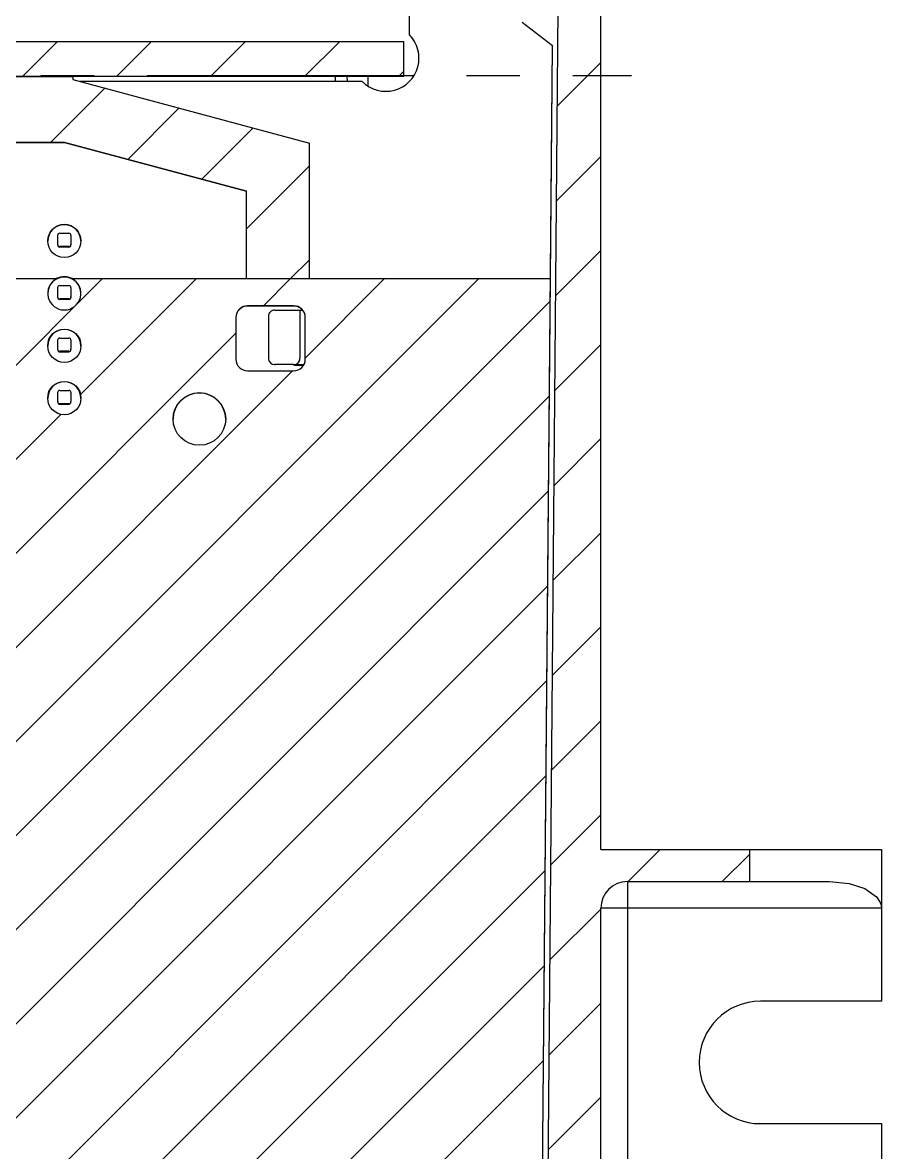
# Model space of a CAD drawing. Extents: x -3.1 to 16.8, y 0.7 to 10.7.
# Drawn here: x 6.862 to 8.476, y 4.812 to 6.935 of the extents above; entities that cross this region are included whole.
import ezdxf

# ---------------------------------------------------------------- set-up
doc = ezdxf.new("R2010")
doc.units = 0
doc.linetypes.add('CENTERX2', pattern=[0.8, 0.5, -0.1, 0.1, -0.1])
doc.layers.get('0').update_dxf_attribs({"linetype": 'CONTINUOUS'})

msp = doc.modelspace()

# ---------------------------------------------------------------- linework, layer by layer
at = {"color": 7, "linetype": 'CONTINUOUS'}
for p, q in [((7.5884, 7.1987), (7.5884, 6.9125)), ((7.8216, 1.583), (7.8685, 6.9608)), ((7.9485, 5.3808), (7.9485, 6.9608)), ((7.8577, 6.8913), (7.8005, 6.935)), ((7.5884, 6.9125), (7.5884, 6.9119)), ((7.5784, 6.899), (1.9236, 6.899)), ((6.9267, 6.899), (6.8617, 6.834)), ((7.1034, 6.899), (7.0385, 6.834)), ((7.2802, 6.899), (7.2152, 6.834)), ((7.457, 6.899), (7.392, 6.834)), ((7.5784, 6.834), (7.5784, 6.899)), ((7.8388, 4.7185), (7.8577, 6.8907)), ((7.8539, 6.4538), (7.8577, 6.8913)), ((7.8577, 6.8913), (7.8577, 6.8907)), ((7.9485, 6.8602), (7.8669, 6.7786)), ((7.5784, 6.8437), (7.5688, 6.834)), ((1.9236, 6.834), (7.5784, 6.834)), ((2.5463, 6.8337), (6.9557, 6.8337)), ((6.9557, 6.8337), (6.9557, 6.8278)), ((6.9557, 6.8278), (7.4006, 6.7086)), ((7.5, 6.8241), (6.9696, 6.8241)), ((7.4493, 6.834), (7.4492, 6.8241)), ((7.4728, 6.8241), (7.4709, 6.834)), ((7.511, 6.8154), (7.511, 6.834)), ((7.0161, 6.8116), (6.9141, 6.7097)), ((7.1555, 6.7743), (7.0591, 6.6778)), ((7.2949, 6.7369), (7.1985, 6.6405)), ((2.5618, 6.7097), (6.9402, 6.7097)), ((6.9402, 6.7097), (2.5618, 6.7097)), ((6.9402, 6.7097), (7.2825, 6.618)), ((7.2825, 6.618), (6.9402, 6.7097)), ((6.9402, 6.7097), (6.9402, 6.7097)), ((7.4006, 6.4538), (7.4006, 6.7086)), ((7.9485, 6.6834), (7.8653, 6.6003)), ((7.4006, 6.6658), (7.2825, 6.5477)), ((7.2825, 6.4538), (7.2825, 6.618)), ((6.9275, 6.518), (6.9275, 6.5351)), ((6.9314, 6.539), (6.9485, 6.539)), ((6.9525, 6.5351), (6.9525, 6.518)), ((6.9275, 6.5171), (6.9275, 6.518)), ((6.9485, 6.514), (6.9314, 6.514)), ((6.9314, 6.5131), (6.9314, 6.514)), ((6.9485, 6.5131), (6.9314, 6.5131)), ((6.9485, 6.514), (6.9485, 6.5131)), ((6.9525, 6.518), (6.9525, 6.5171)), ((7.9485, 6.5066), (7.8638, 6.4219)), ((7.4006, 6.4891), (7.3653, 6.4538)), ((7.7189, 6.4538), (2.428, 1.1629)), ((6.8089, 6.4538), (6.9253, 6.4538)), ((7.0118, 6.4538), (6.8126, 6.2546)), ((6.9275, 6.4195), (6.9275, 6.4367)), ((6.9314, 6.4406), (6.9485, 6.4406)), ((6.9525, 6.4367), (6.9525, 6.4195)), ((6.9546, 6.4538), (7.8539, 6.4538)), ((7.1885, 6.4538), (6.9705, 6.2358)), ((7.2825, 6.4538), (7.4006, 6.4538)), ((7.3653, 6.4538), (7.3144, 6.4028)), ((7.5421, 6.4538), (7.3929, 6.3046)), ((7.8388, 4.7189), (7.8539, 6.4538)), ((6.9275, 6.4186), (6.9275, 6.4195)), ((6.9485, 6.4156), (6.9314, 6.4156)), ((6.9314, 6.4147), (6.9314, 6.4156)), ((6.9485, 6.4147), (6.9314, 6.4147)), ((6.9485, 6.4156), (6.9485, 6.4147)), ((6.9525, 6.4195), (6.9525, 6.4186)), ((7.8535, 6.4117), (2.4552, 1.0133)), ((7.3711, 6.4028), (7.2845, 6.4028)), ((7.2845, 6.4028), (7.2845, 6.4023)), ((7.3711, 6.4023), (7.2845, 6.4023)), ((7.3356, 6.3947), (7.3829, 6.3947)), ((7.3711, 6.4028), (7.3711, 6.4023)), ((7.3829, 6.3947), (7.3829, 6.3042)), ((7.3829, 6.3943), (7.388, 6.3943)), ((7.2626, 6.381), (7.2626, 6.3023)), ((7.3238, 6.3829), (7.3238, 6.3042)), ((7.3929, 6.3023), (7.3929, 6.381)), ((7.2626, 6.3511), (2.428, 1.5165)), ((6.9275, 6.3211), (6.9275, 6.3382)), ((6.9314, 6.3422), (6.9485, 6.3422)), ((6.9525, 6.3382), (6.9525, 6.3211)), ((7.9485, 6.3298), (7.8622, 6.2436)), ((6.9275, 6.3202), (6.9275, 6.3211)), ((6.9485, 6.3172), (6.9314, 6.3172)), ((6.9314, 6.3163), (6.9314, 6.3172)), ((6.9314, 6.3163), (6.9485, 6.3163)), ((6.9485, 6.3163), (6.9485, 6.3172)), ((6.9525, 6.3202), (6.9525, 6.3211)), ((7.3238, 6.3042), (7.3238, 6.3028)), ((7.3711, 6.2924), (7.3356, 6.2924)), ((7.3356, 6.2924), (7.3356, 6.291)), ((7.3711, 6.292), (7.3711, 6.2924)), ((7.3903, 6.2919), (7.3711, 6.292)), ((7.3729, 6.291), (7.3899, 6.2912)), ((7.3829, 6.3037), (7.3829, 6.3042)), ((7.3688, 6.2804), (2.428, 1.3397)), ((7.2845, 6.2804), (7.3711, 6.2804)), ((6.9314, 6.2437), (6.9485, 6.2437)), ((7.852, 6.2333), (2.632, 1.0133)), ((6.9275, 6.2227), (6.9275, 6.2398)), ((6.9275, 6.2227), (6.9275, 6.2218)), ((6.9525, 6.2398), (6.9525, 6.2227)), ((6.9525, 6.2218), (6.9525, 6.2227)), ((6.9485, 6.2187), (6.9314, 6.2187)), ((6.9314, 6.2187), (6.9314, 6.2179)), ((6.9314, 6.2179), (6.9485, 6.2179)), ((6.9485, 6.2179), (6.9485, 6.2187)), ((6.9335, 6.1987), (2.428, 1.6933)), ((7.9485, 6.1531), (7.8607, 6.0653)), ((7.8504, 6.055), (2.8088, 1.0133)), ((7.9485, 5.9763), (7.8591, 5.8869)), ((7.8489, 5.8767), (2.9855, 1.0133)), ((7.9485, 5.7995), (7.8576, 5.7086)), ((7.8473, 5.6983), (3.1623, 1.0133)), ((7.9485, 5.6227), (7.856, 5.5303)), ((7.8458, 5.52), (3.2121, 0.8864)), ((7.9485, 5.446), (7.8545, 5.3519)), ((7.9485, 5.3808), (8.228, 5.3808)), ((8.0601, 5.3808), (8.0001, 5.3208)), ((8.228, 5.3719), (8.1769, 5.3208)), ((8.228, 5.3808), (8.228, 5.3208)), ((8.228, 5.3808), (8.476, 5.3808)), ((8.476, 5.3808), (8.476, 5.2708)), ((7.8442, 5.3417), (3.2834, 0.7809)), ((7.9985, 5.3208), (8.228, 5.3208)), ((7.9985, 5.3208), (7.9985, 5.2708)), ((8.228, 5.3208), (8.3783, 5.3208)), ((7.9485, 5.2692), (7.8529, 5.1736)), ((7.9485, 4.6708), (7.9485, 5.2708)), ((7.9631, 5.2708), (7.9485, 5.2708)), ((7.9985, 5.2708), (7.9631, 5.2708)), ((8.476, 5.2708), (7.9985, 5.2708)), ((7.9985, 5.2708), (7.9985, 4.6708)), ((8.476, 5.2708), (8.476, 5.0958)), ((7.8426, 5.1633), (3.4602, 0.7809)), ((8.476, 5.0958), (8.2485, 5.0958)), ((7.9485, 5.0924), (7.8513, 4.9953)), ((7.8411, 4.985), (7.5822, 4.7261)), ((7.9485, 4.9156), (7.8498, 4.8169)), ((8.2485, 4.8658), (8.476, 4.8658)), ((8.476, 4.8658), (8.476, 4.6708))]:
    msp.add_line(p, q, dxfattribs=at)
at = {"color": 7, "linetype": 'CENTERX2'}
msp.add_line((1.496, 6.8358), (8.006, 6.8358), dxfattribs=at)
at = {"color": 7, "linetype": 'CONTINUOUS'}
msp.add_lwpolyline([(8.3783, 5.3208), (8.4152, 5.3171), (8.4447, 5.3075), (8.4668, 5.292), (8.4737, 5.2816), (8.4754, 5.2763), (8.476, 5.2708)], dxfattribs=at)
for centre, radius in [((6.94, 6.5246), 0.0312), ((6.94, 6.3277), 0.0313), ((6.94, 6.2293), 0.0313), ((7.1939, 6.19), 0.0494)]:
    msp.add_circle(centre, radius, dxfattribs=at)
for centre, radius, start, end in [((7.5442, 6.8683), 0.0625, 224.9988, 44.999), ((7.5442, 6.8677), 0.0625, 0.0001, 45.0014), ((6.94, 6.5241), 0.0312, 89.9989, 179.9989), ((6.94, 6.5241), 0.0312, 0.0011, 90.0011), ((6.9314, 6.5351), 0.00394, 90.0011, 180.0011), ((6.9485, 6.5351), 0.00394, 359.999, 89.9989), ((6.9314, 6.518), 0.00394, 179.9989, 269.9989), ((6.9313, 6.517), 0.00383, 178.5688, 225.684), ((6.9314, 6.5172), 0.00406, 226.803, 270.0473), ((6.9485, 6.518), 0.00394, 270.0011, 0.0011), ((6.9487, 6.5169), 0.00377, 268.1942, 314.9556), ((6.9484, 6.5171), 0.00411, 316.002, 359.7452), ((6.94, 6.4256), 0.0312, 89.9989, 179.9989), ((6.94, 6.4262), 0.0313, 62.0548, 117.9452), ((6.94, 6.4256), 0.0312, 0.0011, 90.0011), ((6.94, 6.4262), 0.0313, 117.9457, 62.0543), ((6.9314, 6.4367), 0.00394, 90.0011, 180.0011), ((6.9485, 6.4367), 0.00394, 359.999, 89.9989), ((6.9314, 6.4195), 0.00394, 179.9989, 269.9989), ((6.9313, 6.4185), 0.00383, 178.5688, 225.684), ((6.9314, 6.4188), 0.00406, 226.803, 270.0473), ((6.9485, 6.4195), 0.00394, 270.0011, 0.0011), ((6.9487, 6.4185), 0.00377, 268.1942, 314.9556), ((6.9484, 6.4187), 0.00411, 316.002, 359.7452), ((7.2845, 6.381), 0.0218, 90.0011, 180.0011), ((7.2845, 6.3805), 0.0218, 89.9989, 179.9989), ((7.3356, 6.3829), 0.0118, 90.0011, 180.0011), ((7.3711, 6.381), 0.0218, 359.9989, 89.999), ((7.3711, 6.3805), 0.0218, 39.2844, 90.0003), ((6.94, 6.3272), 0.0312, 89.9989, 179.9989), ((6.94, 6.3272), 0.0312, 0.0011, 90.0011), ((6.9314, 6.3382), 0.00394, 90.0011, 180.0011), ((6.9485, 6.3382), 0.00394, 359.999, 89.9989), ((6.9314, 6.3211), 0.00394, 179.9989, 269.9989), ((6.9316, 6.3202), 0.00412, 180.3043, 223.9484), ((6.9314, 6.3203), 0.00406, 226.803, 270.0473), ((6.9485, 6.3211), 0.00394, 270.0011, 0.0011), ((6.9487, 6.3201), 0.00377, 268.1942, 314.9556), ((6.9484, 6.3202), 0.00411, 316.002, 359.7452), ((7.2845, 6.3023), 0.0218, 179.9989, 269.999), ((7.3356, 6.3042), 0.0118, 179.9989, 269.9989), ((7.3711, 6.3042), 0.0118, 270.0011, 0.0011), ((7.3711, 6.3037), 0.0118, 269.7805, 0.0247), ((7.3711, 6.3023), 0.0218, 270.0011, 0.001), ((6.94, 6.2288), 0.0312, 89.9989, 179.9989), ((6.9314, 6.2398), 0.00394, 90.0011, 180.0011), ((6.94, 6.2288), 0.0312, 0.0011, 90.0011), ((6.9485, 6.2398), 0.00394, 359.999, 89.9989), ((6.9314, 6.2227), 0.00394, 179.9989, 269.9989), ((6.9316, 6.2218), 0.00412, 180.3043, 223.9484), ((6.9485, 6.2227), 0.00394, 270.0011, 0.0011), ((6.9484, 6.2218), 0.00411, 316.002, 359.7452), ((7.1939, 6.1895), 0.0494, 89.9989, 179.9989), ((7.1939, 6.1895), 0.0494, 0.0011, 90.0011), ((6.9314, 6.2219), 0.00406, 226.803, 270.0473), ((6.9485, 6.2219), 0.00405, 269.8602, 313.2895), ((7.9985, 5.2708), 0.05, 90, 180), ((8.2485, 4.9808), 0.115, 90, 270)]:
    msp.add_arc(centre, radius, start, end, dxfattribs=at)

doc.saveas('drawing.dxf')
